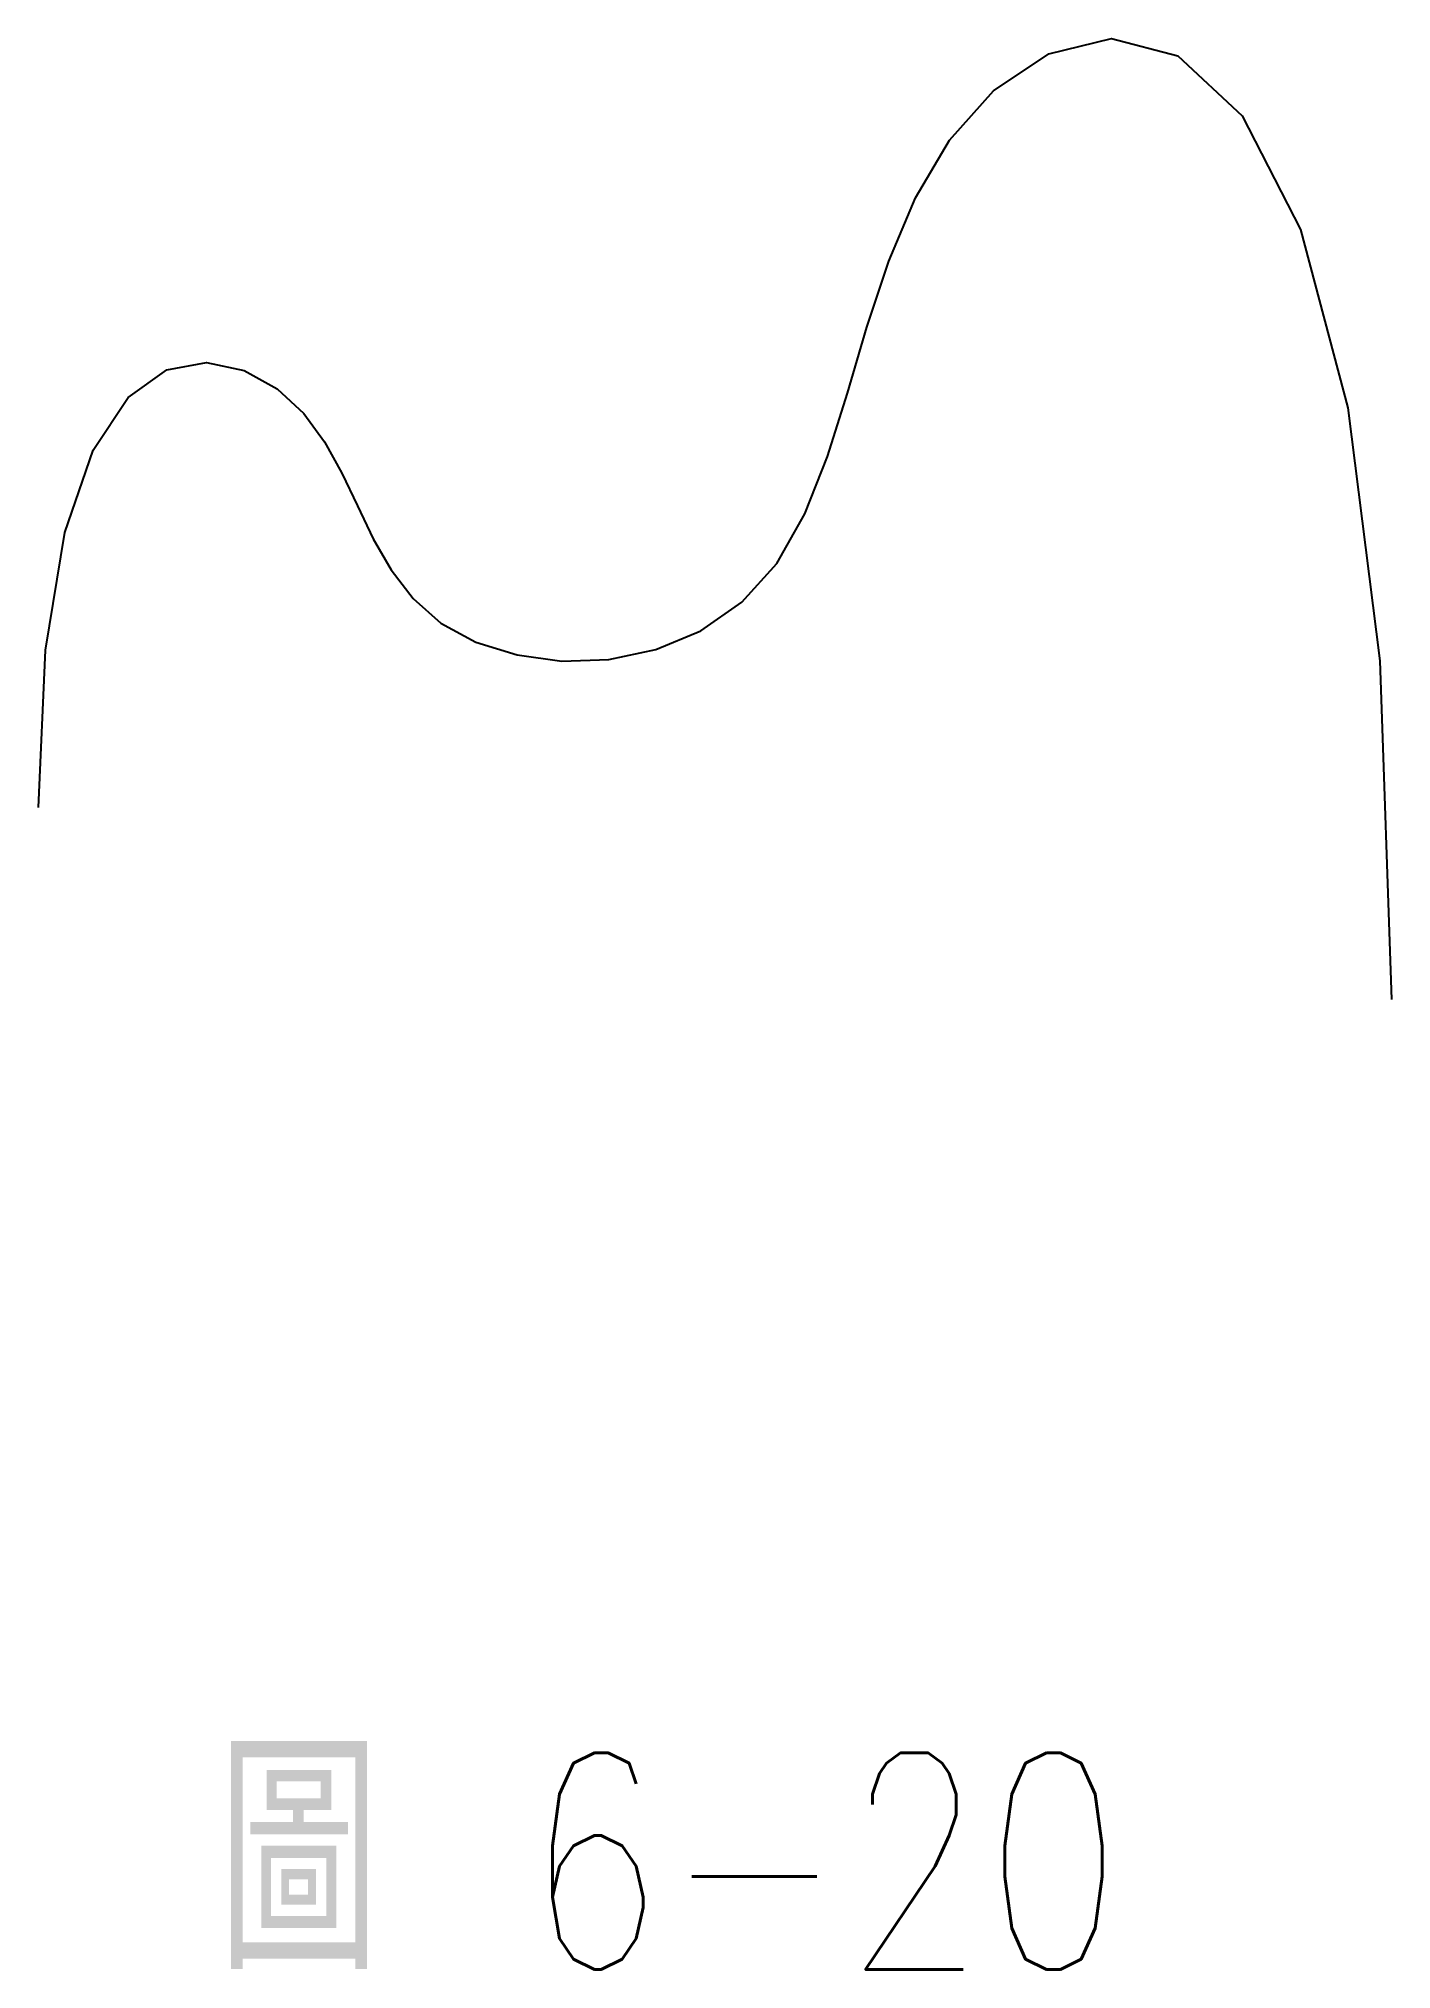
# Model space of a CAD drawing. Extents: x 35 to 53.8, y 72.3 to 99.1.
import ezdxf

# ---------------------------------------------------------------- set-up
doc = ezdxf.new("R2010")
doc.units = 0
doc.layers.add('輪廓線', color=7, linetype='CONTINUOUS')
doc.styles.add('CNS', font='txt.shx', dxfattribs={"width": 0.75, "height": 3, "bigfont": 'chineset.shx'})

msp = doc.modelspace()

# ---------------------------------------------------------------- linework, layer by layer
at = {"layer": '輪廓線'}
msp.add_lwpolyline([(35.033, 88.43), (35.13, 90.611), (35.395, 92.24), (35.789, 93.384), (36.274, 94.113), (36.81, 94.495), (37.36, 94.596), (37.883, 94.485), (38.342, 94.23), (38.709, 93.891), (38.998, 93.495), (39.237, 93.061), (39.453, 92.608), (39.671, 92.155), (39.919, 91.721), (40.223, 91.325), (40.61, 90.986), (41.096, 90.721), (41.665, 90.543), (42.288, 90.459), (42.938, 90.481), (43.589, 90.617), (44.212, 90.878), (44.78, 91.273), (45.267, 91.812), (45.655, 92.497), (45.969, 93.296), (46.244, 94.172), (46.516, 95.087), (46.819, 96.002), (47.189, 96.878), (47.661, 97.677), (48.27, 98.362), (49.035, 98.874), (49.907, 99.086), (50.823, 98.849), (51.717, 98.016), (52.525, 96.438), (53.182, 93.97), (53.624, 90.462), (53.785, 85.768)], dxfattribs=at)

# ---------------------------------------------------------------- texts
at = {"layer": '輪廓線', "style": 'CNS', "width": 0.75}
msp.add_text('圖 6-20', height=3, dxfattribs=at).set_placement((37.517, 72.325))

doc.saveas('drawing.dxf')
